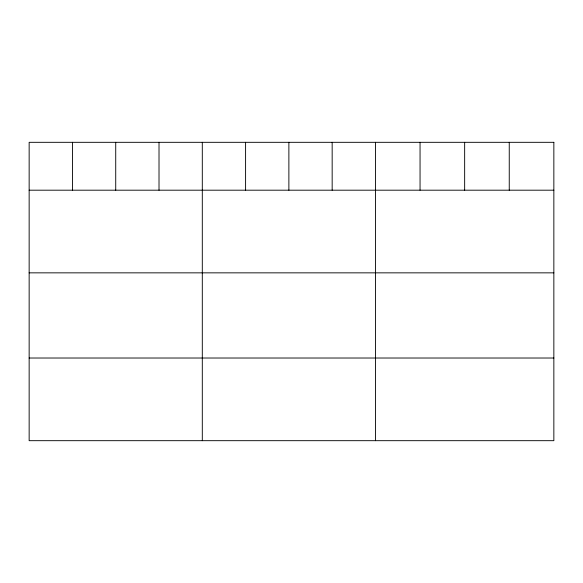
<?xml version="1.0" encoding="UTF-8"?>
<svg xmlns="http://www.w3.org/2000/svg" width="583" height="583" viewBox="0 0 583 583"><rect width="100%" height="100%" fill="white"/><g stroke="black" fill="none" stroke-linecap="round" stroke-linejoin="round"><path stroke-width="0.87" d="M29.15 190.189L553.85 190.189M29.15 272.851L553.85 272.851M29.15 358.02L553.85 358.02M509.25 142.318L509.25 190.189M464.651 142.318L464.651 190.189M420.051 142.318L420.051 190.189M375.452 142.318L375.452 440.682M332.164 142.318L332.164 190.189M288.876 142.318L288.876 190.189M245.589 142.318L245.589 190.189M202.301 142.318L202.301 440.682M159.013 142.318L159.013 190.189M115.726 142.318L115.726 190.189M72.438 142.318L72.438 190.189M553.85 142.318L29.15 142.318L29.15 440.682L553.85 440.682L553.85 142.318"/></g></svg>
